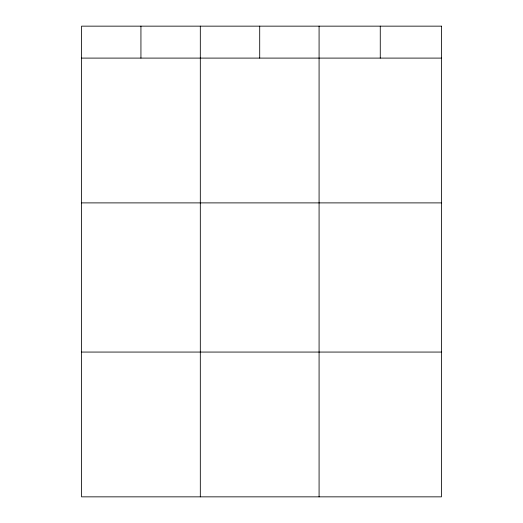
<?xml version="1.0" encoding="UTF-8"?>
<svg xmlns="http://www.w3.org/2000/svg" width="523" height="523" viewBox="0 0 523 523"><rect width="100%" height="100%" fill="white"/><g stroke="black" fill="none" stroke-linecap="round" stroke-linejoin="round"><path stroke-width="0.78" d="M81.555 58.099L441.445 58.099M81.555 202.891L441.445 202.891M81.555 352.064L441.445 352.064M380.267 26.15L380.267 58.099M319.082 26.15L319.082 496.85M259.702 26.15L259.702 58.099M200.316 26.15L200.316 496.85M140.935 26.15L140.935 58.099M441.445 26.15L81.555 26.15L81.555 496.85L441.445 496.85L441.445 26.15"/></g></svg>
